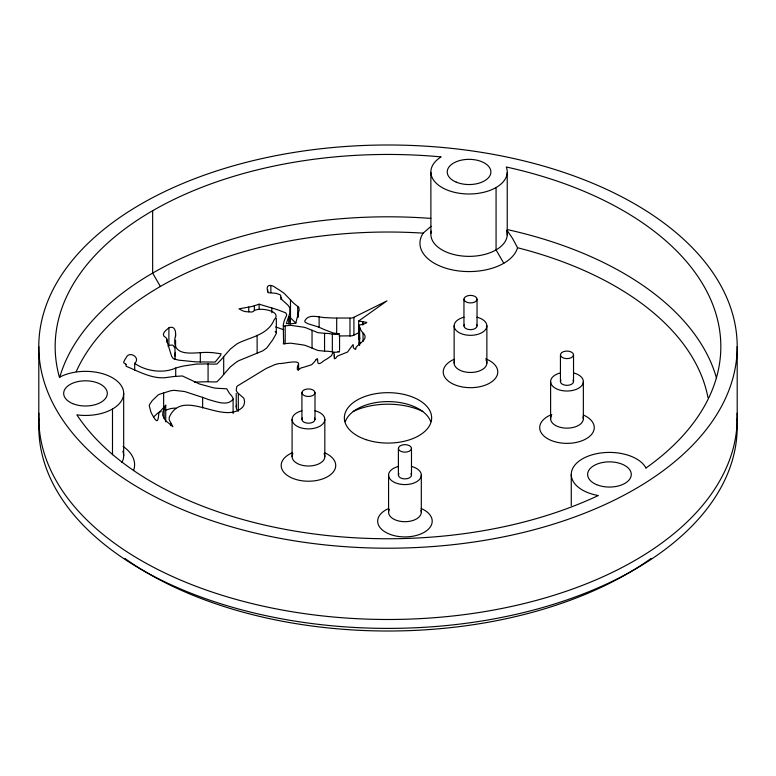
<?xml version="1.0" encoding="UTF-8"?>
<svg xmlns="http://www.w3.org/2000/svg" width="776" height="776" viewBox="0 0 776 776"><rect width="100%" height="100%" fill="white"/><g stroke="black" fill="none" stroke-linecap="round" stroke-linejoin="round"><path stroke-width="1.16" d="M125.916 364.245A3.366 1.95 0 0 1 126.09 365.457L126.022 365.671A2.008 1.164 0 0 0 126.187 366.291C139.224 371.617 153.376 379.91 167.917 377.311A75.699 43.708 0 0 1 174.532 376.476L182.379 375.953L199.539 384.013L213.827 387.913A31.457 18.158 0 0 0 218.997 388.378L226.767 388.795L229.085 392.811A59.752 34.503 0 0 0 231.607 395.77L233.091 398.292L233.13 413.511M315.919 359.918A57.831 33.387 0 0 0 314.6 361.703L311.651 364.71L305.521 366.709A36.588 21.127 0 0 0 302.834 367.485C299.759 367.32 296.665 373.275 297.353 367.358A21.185 12.232 0 0 1 297.809 365.564C302.708 358.405 282.192 364.177 279.399 363.498A28.722 16.577 0 0 0 274.85 364.633L266.226 368.445L237.446 385.953A5.248 3.026 0 0 0 236.816 386.642L236.234 389.93A14.404 8.313 0 0 0 236.855 391.773L238.319 393.442L238.319 411.27L236.855 409.592A14.404 8.313 0 0 1 236.234 407.749L236.205 393.451M194.378 382.102L208.075 381.724A82.188 47.452 0 0 0 213.012 381.967L216.902 381.86L221.422 377.252A167.296 96.583 0 0 0 223.692 374.43L230.326 366.902L236.457 362.072A36.86 21.282 0 0 1 239.154 360.53L262.705 350.888L266.798 347.929L272.735 339.83L276.275 333.573L276.353 318.422M125.916 364.245L124.141 363.1A3.269 1.882 0 0 1 123.762 361.936L124.742 359.86A47.86 27.635 0 0 1 126.11 357.804C129.107 350.17 141.116 357.794 134.694 363.352C145.384 371.044 162.882 373.867 175.715 368.037A70.868 40.915 0 0 1 183.98 365.933L196.425 364.08L208.075 363.905A82.188 47.452 0 0 0 213.012 364.148L216.902 364.031L221.422 359.433A167.296 96.583 0 0 0 223.692 356.611L230.326 349.084L236.457 344.253A36.86 21.282 0 0 1 239.154 342.711C252.006 336.794 268.195 334.456 274.151 319.78C283.221 310.613 257.545 306.607 253.548 311.234A5.539 3.201 0 0 1 251.725 312.039L245.672 311.651A28.052 16.199 0 0 1 242.83 310.875L238.969 308.838L251.996 306.471A33.378 19.274 0 0 0 254.363 305.754L259.106 304.182L271.833 307.985A164.512 94.982 0 0 1 278.05 309.934L285.743 312.854L286.587 314.532A10.932 6.315 0 0 1 286.354 316.016L285.364 318.073A82.178 47.443 0 0 0 284.113 321.254L283.269 325.037L283.618 343.913A1.174 0.679 0 0 0 285.17 343.623L290.767 343.176L303.736 345.029A22.911 13.231 0 0 1 306.045 345.679L317.937 350.48L324.552 351.159A37.665 21.747 0 0 1 328.714 351.334L333.942 352.12A10.922 6.305 0 0 0 336.299 352.217L339.548 351.761L338.084 351.421M507.232 172.738L507.232 235.109M571.262 505.642L571.262 474.456M175.056 359.298L174.969 346.329M174.901 356.145L175.366 352.43M236.205 406.818L236.544 404.994M280.96 297.247L282.076 299.856L287.76 304.968L289.865 307.839L289.904 313.058L286.334 323.543L290.971 323.679A15.045 8.691 0 0 0 292.358 323.689L295.801 323.029L299.196 309.866L298.838 307.374L294.123 303.561A109.397 63.157 0 0 1 290.486 299.885L284.2 293.367L279.409 290.02A105.449 60.877 0 0 0 276.431 288.245C271.057 283.774 264.567 284.084 268.234 292.707L275.946 293.299L279.835 294.608A4.966 2.871 0 0 1 280.767 295.598L280.96 299.623M359.637 338.937L358.687 338.821L358.687 320.992L366.844 322.428L365.506 323.446L358.968 325.28L360.5 329.402A55.338 31.952 0 0 0 362.489 332.409C370.084 338.889 359.113 342.963 355.845 347.696A3.482 2.008 0 0 0 355.893 348.298C356.465 350.742 352.77 348.172 353.264 346.775A8.507 4.908 0 0 1 353.352 345.95L353.041 344.573L347.502 352.052L337.667 355.98A8.08 4.666 0 0 0 336.677 356.95C332.506 363.876 335.95 346.135 331.75 355.098A6.557 3.783 0 0 1 331.381 355.835L327.055 358.89A51.41 29.682 0 0 0 323.417 361.044C321.662 362.702 317.413 365.991 317.675 361.17A33.116 19.119 0 0 0 317.646 359.792L317.229 358.609L315.919 359.918M167.034 339.907L166.772 338.734A8.458 4.879 0 0 0 165.88 337.638L165.278 337.162A14.967 8.643 0 0 1 163.775 335.969C161.941 332.991 166.753 329.577 168.887 327.87A7.226 4.171 0 0 1 170.4 327.326C176.113 326.26 176.288 334.679 174.901 338.317C172.165 358.493 195.659 351.974 207.745 352.42A77.59 44.795 0 0 1 212.876 352.673L221.082 353.788L220.529 355.35A80.19 46.298 0 0 1 219.831 356.3L215.175 362.062L197.444 361.917A40.498 23.377 0 0 1 194.805 361.771L178.529 360.142L173.339 358.687L171.661 356.359L167.965 344.515A46.628 26.918 0 0 1 167.17 341.809L167.034 339.907L167.034 342.284M283.676 340.538L283.347 343.584M233.13 399.039C227.872 406.624 216.116 401.561 208.851 399.669A68.948 39.809 0 0 1 204.36 397.981L184.669 391.531L174.261 390.347A14.695 8.487 0 0 0 170.303 390.891L159.798 394.16A9.351 5.393 0 0 0 158.159 394.955L152.251 400.62L149.545 404.597A14.434 8.332 0 0 0 149.264 405.829L150.971 412.163A103.703 59.878 0 0 0 152.503 415.141C157.528 424.317 158.052 421.029 158.828 413.482A21.35 12.329 0 0 1 159.546 412.075L165.724 405.247L165.724 421.872M238.319 393.442L243.354 397.739A14.133 8.158 0 0 1 244.149 399.184L244.576 401.958L244.033 404.684A23.183 13.386 0 0 1 242.539 407.245C222.848 426.034 183.029 386.797 169.314 417.119A21.776 12.571 0 0 0 169.381 420.214L172.893 426.703L165.734 420.738A43.078 24.871 0 0 1 164.231 418.603L162.698 415.179L162.882 412.153A65.97 38.092 0 0 1 164.124 408.806L165.724 405.247M153.483 417.09L158.159 412.784A9.351 5.393 0 0 1 159.798 411.978L161.107 411.542M76.232 371.597A321.768 185.774 0 0 1 160.37 286.46A321.924 185.862 0 0 1 423.162 233.139L431.107 226.272M283.609 326.104A1.174 0.679 0 0 0 285.17 325.794L290.767 325.348L303.736 327.21A22.911 13.231 0 0 1 306.045 327.86L317.937 332.661L324.552 333.34A37.665 21.747 0 0 1 328.714 333.515L333.942 334.301A10.922 6.305 0 0 0 336.299 334.398L339.548 333.942L334.97 333.263A11.165 6.45 0 0 1 333.253 333.02L323.272 329.17A74.816 43.194 0 0 0 318.053 326.851L307.994 323.747L305.269 322.224A4.617 2.667 0 0 1 304.725 321.118C308.46 312.796 319.848 317.888 326.832 317.685A112.064 64.699 0 0 0 334.272 318.053L351.945 318.014A13.978 8.07 0 0 0 353.895 317.297L386.952 300.894L358.687 320.992M358.687 338.821L359.899 337.948M168.014 346.232L168.887 345.698A7.226 4.171 0 0 1 170.4 345.145L172.796 345.136L174.862 347.735M339.005 335.959L351.945 335.833A13.978 8.07 0 0 0 353.895 335.116L359.065 332.555M165.608 410.213L170.303 408.709A14.695 8.487 0 0 1 174.261 408.166L175.812 408.127M359.492 344.854L358.968 343.099L360.306 342.74M430.835 218.405L428.459 218.231A332.807 192.147 0 0 0 152.659 273.094A332.826 192.157 0 0 0 59.684 377.427M283.744 329.781L278.05 327.753A164.512 94.982 0 0 0 275.664 326.987M275.14 331.459L276.353 332.623M296.005 323.049L294.123 321.38A109.397 63.157 0 0 1 290.486 317.714L289.972 317.161M506.99 230.268L512.548 238.407L517.543 247.738A321.924 185.862 0 0 1 707.984 397.651M503.779 263.268L496.068 249.901L496.068 187.54M160.37 286.46L152.649 273.094L152.649 210.723M430.874 172.388L430.903 233.372M737.2 346.6A349.2 201.605 0 0 1 213.4 521.2A349.2 201.605 0 0 1 213.4 172A349.2 201.605 0 0 1 737.2 346.6L737.2 417.876M583.348 381.579L583.348 418.7M573.532 354.845A6.547 3.783 0 0 1 563.706 358.124A6.547 3.783 0 0 1 563.706 351.576A6.547 3.783 0 0 1 573.532 354.845L573.532 381.579M560.437 354.845L560.437 381.579M550.611 381.579L550.611 418.7M486.872 325.891L486.872 363.013M477.046 299.158A6.547 3.783 0 0 1 467.23 302.436A6.547 3.783 0 0 1 467.23 295.889A6.547 3.783 0 0 1 477.046 299.158L477.046 325.891M463.951 299.158L463.951 325.891M454.135 325.891L454.135 363.013M421.31 475.135L421.31 512.247M411.484 448.402A6.547 3.783 0 0 1 401.667 451.68A6.547 3.783 0 0 1 401.667 445.133A6.547 3.783 0 0 1 411.484 448.402L411.484 475.135M398.389 448.402L398.389 475.135M388.572 475.135L388.572 512.247M363.052 333.108L363.052 341.43M362.799 321.516L362.799 325.086M359.657 327.569L359.657 345.388M358.968 325.28L358.968 343.099M353.904 317.297L353.904 335.125M349.976 318.354L349.976 336.173M339.558 335.358L339.558 350.393M336.687 318.111L336.687 333.554M334.34 355.253L334.34 358.822M332.341 334.01L332.341 351.829M324.824 419.447L324.824 456.56M324.552 333.34L324.552 351.159M319.111 316.899L319.111 327.588M315.007 392.714A6.547 3.783 0 0 1 305.181 395.983A6.547 3.783 0 0 1 305.181 389.436A6.547 3.783 0 0 1 315.007 392.714L315.007 419.447M312.039 330.266L312.039 348.084M301.912 392.714L301.912 419.447M298.595 364.196L298.595 370.142M298.023 314.969L298.023 317.345M297.712 306.462L297.712 317.151M292.086 419.447L292.086 456.56M290.476 299.885L290.476 317.714M290.137 316.472L290.137 324.261M290.117 317.491L290.117 321.943M288.72 316.831L288.72 323.961M285.19 325.804L285.19 343.623M271.833 307.985L271.833 312.738M270.863 285.471L270.863 292.6M267.671 289.535L267.671 291.912M259.106 304.182L259.106 308.935M257.128 335.319L257.128 353.138M254.363 305.754L254.363 310.507M248.727 307.044L248.727 311.797M223.692 356.611L223.692 374.43M208.075 363.905L208.075 381.724M202.633 397.244L202.633 407.943M200.324 352.517L200.324 362.023M175.715 368.037L175.715 376.35M175.58 334.272L175.58 336.648M175.58 340.218L175.58 346.154M170.759 423.347L170.759 425.723M168.887 327.87L168.887 345.698M164.114 408.806L164.114 418.312M163.639 393.063L163.639 407.322M134.694 363.352L134.694 370.036M123.675 393.403L123.675 455.774M112.491 408.991L112.491 454.794M38.8 346.6L38.8 417.876M507.358 229.589A332.826 192.157 0 0 1 716.568 378.319M506.757 230.773A38.189 22.048 0 0 1 469.373 256.361A38.189 22.048 0 0 1 431.272 231.122M573.483 372.907A16.374 9.448 0 0 1 579.914 387.37A16.374 9.448 0 0 1 554.045 387.37A16.374 9.448 0 0 1 560.476 372.907M572.989 380.075A6.547 3.783 0 0 1 566.984 385.362A6.547 3.783 0 0 1 560.97 380.075M476.998 317.219A16.374 9.448 0 0 1 483.429 331.682A16.374 9.448 0 0 1 457.568 331.682A16.374 9.448 0 0 1 464 317.219M476.512 324.387A6.547 3.783 0 0 1 470.498 329.674A6.547 3.783 0 0 1 464.494 324.387M314.959 410.776A16.374 9.448 0 0 1 321.39 425.238A16.374 9.448 0 0 1 295.52 425.238A16.374 9.448 0 0 1 301.951 410.776M314.464 417.944A6.547 3.783 0 0 1 308.46 423.221A6.547 3.783 0 0 1 302.446 417.944M411.435 466.463A16.374 9.448 0 0 1 417.876 480.926A16.374 9.448 0 0 1 392.006 480.926A16.374 9.448 0 0 1 398.437 466.463M410.95 473.632A6.547 3.783 0 0 1 404.936 478.908A6.547 3.783 0 0 1 398.932 473.632M737.113 413.249A349.2 201.605 0 0 1 388 619.49A349.2 201.605 0 0 1 38.887 413.249M736.919 418.681A349.2 201.605 0 0 1 388 628.395A349.2 201.605 0 0 1 39.081 418.681M122.87 451.254A38.199 22.048 0 0 1 121.88 462.457M517.534 247.738A49.111 28.353 0 0 1 456.346 270.611A49.111 28.353 0 0 1 423.162 233.13M123.112 446.462A49.101 28.353 0 0 1 133.511 470.615M651.171 558.419A338.287 195.309 0 0 1 124.829 558.419M345.272 421.63A43.65 25.201 0 0 1 388 401.59A43.65 25.201 0 0 1 430.728 421.63M420.961 510.317A16.374 9.448 0 0 1 404.102 521.685A16.374 9.448 0 0 1 389.339 509.386M324.058 453.698A16.374 9.448 0 0 1 308.46 466.017A16.374 9.448 0 0 1 292.862 453.698M486.096 360.142A16.374 9.448 0 0 1 471.333 372.451A16.374 9.448 0 0 1 454.474 361.073M582.999 416.76A16.374 9.448 0 0 1 566.15 428.139A16.374 9.448 0 0 1 551.387 415.829M353.216 411.425A54.562 31.506 0 0 1 422.784 411.425M421.193 508.513A27.276 15.753 0 0 1 425.151 531.735A27.276 15.753 0 0 1 384.721 531.735A27.276 15.753 0 0 1 388.689 508.513M324.707 452.825A27.276 15.753 0 0 1 328.665 476.047A27.276 15.753 0 0 1 288.245 476.047A27.276 15.753 0 0 1 292.203 452.825M485.66 358.822A27.276 15.753 0 0 1 491.295 382.112A27.276 15.753 0 0 1 450.584 382.684A27.276 15.753 0 0 1 454.251 359.269M583.232 414.956A27.276 15.753 0 0 1 586.889 438.372A27.276 15.753 0 0 1 546.178 437.8A27.276 15.753 0 0 1 551.823 414.51M645.981 468.006A332.836 192.157 0 0 0 506.272 166.986A38.199 22.048 0 0 1 459.179 193.243A38.199 22.048 0 0 1 441.127 156.907A332.836 192.157 0 0 0 59.432 377.272A38.199 22.048 0 0 1 122.375 387.69A38.199 22.048 0 0 1 76.892 414.888A332.836 192.157 0 0 0 598.286 495.544A38.199 22.048 0 0 1 582.456 458.858A38.199 22.048 0 0 1 645.981 468.006M72.672 403.598A21.825 12.6 0 0 0 107.195 394.703A21.825 12.6 0 0 0 76.582 381.899A21.825 12.6 0 0 0 72.672 403.598M366.175 439.701A43.65 25.201 0 0 0 431.65 417.876A43.65 25.201 0 0 0 366.175 396.051A43.65 25.201 0 0 0 366.175 439.701M596.647 484.66A21.825 12.6 0 0 0 631.169 475.756A21.825 12.6 0 0 0 600.556 462.952A21.825 12.6 0 0 0 596.647 484.66M456.249 182.147A21.825 12.6 0 0 0 490.772 173.242A21.825 12.6 0 0 0 460.158 160.438A21.825 12.6 0 0 0 456.249 182.147"/></g></svg>
